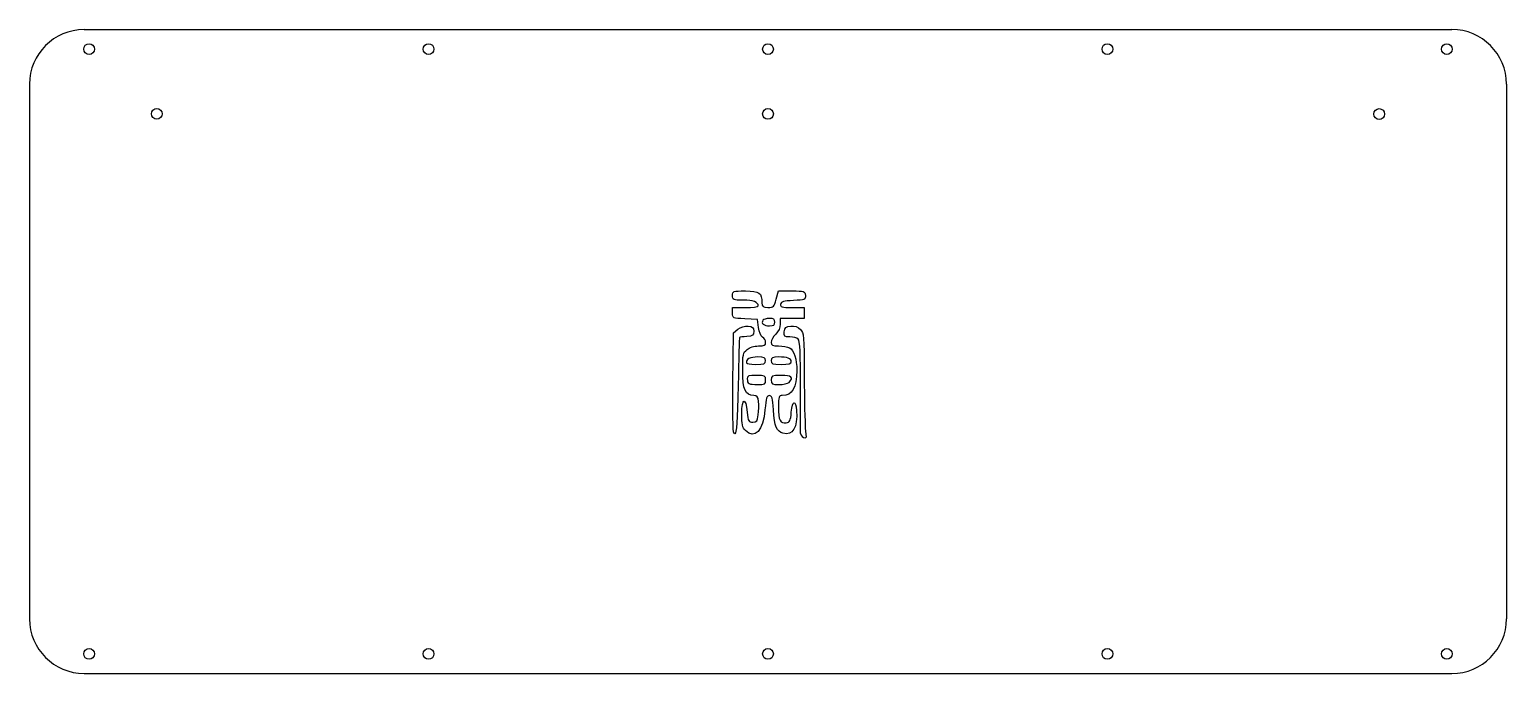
# Model space of a CAD drawing. Header units: millimetres. Extents: x 36 to 338, y -346 to -215.
import ezdxf

# ---------------------------------------------------------------- set-up
doc = ezdxf.new("R2010")
doc.units = ezdxf.units.MM
doc.header["$MEASUREMENT"] = 0
doc.layers.add('Etch', color=5, linetype='Continuous')

msp = doc.modelspace()

# ---------------------------------------------------------------- linework, layer by layer
at = {"linetype": 'Continuous'}
for p, q in [((47.62, -214.89), (327.02, -214.89)), ((36.45, -226.07), (36.45, -335.29)), ((338.2, -226.07), (338.2, -335.29)), ((47.62, -346.46), (327.02, -346.46))]:
    msp.add_line(p, q, dxfattribs=at)
for centre in [(48.62, -218.89), (117.97, -218.89), (187.32, -218.89), (256.67, -218.89), (326.02, -218.89), (48.62, -342.46), (117.97, -342.46), (187.32, -342.46), (256.67, -342.46), (326.02, -342.46)]:
    msp.add_circle(centre, 1.1)
for centre in [(62.45, -232.12), (187.32, -232.14), (312.2, -232.16)]:
    msp.add_circle(centre, 1.1, dxfattribs=at)
for centre, radius, start, end in [((47.62, -226.07), 11.17, 90, 180), ((327.02, -226.07), 11.18, 0, 90), ((47.62, -335.29), 11.17, 180, 270), ((327.02, -335.29), 11.18, 270, 360)]:
    msp.add_arc(centre, radius, start, end, dxfattribs=at)
at = {"layer": 'Etch', "color": 5}
for points in [[(189.01, -269.99), (189.46, -268.3), (192.18, -268.3)], [(180.09, -272.79), (180.09, -271.68), (182.72, -271.68)], [(185.37, -275.75), (185.15, -274.12), (182.62, -274)], [(192.25, -271.68), (194.72, -271.68), (194.72, -273.93), (189.84, -273.93), (189.84, -275.07)], [(180.17, -287.24), (180.28, -276.86), (181.19, -276.13)], [(193.97, -297.41), (193.97, -287.99)], [(194.95, -296.33), (195.09, -298.19)]]:
    msp.add_lwpolyline(points, dxfattribs=at)
at = {"layer": 'Etch', "color": 5, "linetype": 'Continuous'}
for centre, radius, start, end in [((194.96, -297.3), 1, 186.1831, 270.959), ((194.98, -298.19), 0.114, 271.3286, 1.3286)]:
    msp.add_arc(centre, radius, start, end, dxfattribs=at)
at = {"layer": 'Etch', "color": 5}
for points in [[(180.09, -269.24), (180.09, -268.33), (180.17, -268.3), (182.7, -268.3)], [(182.7, -268.3), (185.54, -268.3), (186.09, -268.69), (186.09, -270.72)], [(192.18, -268.3), (194.81, -268.3), (194.9, -268.34), (194.96, -269.22)], [(182.27, -270.18), (180.2, -270.18), (180.09, -270.13), (180.09, -269.24)], [(185.34, -271.38), (185.34, -270.6), (184.25, -270.18), (182.27, -270.18)], [(182.72, -271.68), (184.16, -271.68), (185.34, -271.54), (185.34, -271.38)], [(186.09, -270.72), (186.09, -271.55), (186.25, -271.68), (187.32, -271.68)], [(187.32, -271.68), (188.47, -271.68), (188.59, -271.56), (189.01, -269.99)], [(189.91, -271.02), (189.8, -271.59), (190.1, -271.68), (192.25, -271.68)], [(192.52, -270.26), (190.5, -270.34), (190.01, -270.49), (189.91, -271.02)], [(194.96, -269.22), (195.01, -270.1), (194.9, -270.15), (192.52, -270.26)], [(182.62, -274), (180.09, -273.89), (180.09, -273.89), (180.09, -272.79)], [(186.28, -274.3), (185.88, -274.94), (186.46, -275.43), (187.61, -275.43)], [(187.61, -273.93), (187.01, -273.93), (186.41, -274.1), (186.28, -274.3)], [(188.72, -274.68), (188.72, -274.1), (188.47, -273.93), (187.61, -273.93)], [(181.19, -276.13), (181.76, -275.66), (182.53, -275.43), (183.25, -275.5)], [(183, -277.61), (182.22, -277.67), (181.56, -277.75), (181.51, -277.79)], [(184.4, -276.55), (184.4, -277.37), (184.22, -277.51), (183, -277.61)], [(183.25, -275.5), (184.2, -275.6), (184.4, -275.78), (184.4, -276.55)], [(186.22, -277.74), (185.85, -277.53), (185.5, -276.71), (185.37, -275.75)], [(187.61, -275.43), (188.47, -275.43), (188.72, -275.26), (188.72, -274.68)], [(188.9, -277.15), (188.39, -277.66), (187.97, -278.42), (187.97, -278.82)], [(189.84, -275.07), (189.84, -275.79), (189.49, -276.56), (188.9, -277.15)], [(191.8, -277.68), (190.65, -277.68), (190.55, -277.59), (190.66, -276.65)], [(190.66, -276.65), (190.76, -275.79), (190.98, -275.6), (191.97, -275.5)], [(191.97, -275.5), (192.8, -275.42), (193.41, -275.63), (193.94, -276.16)], [(193.94, -276.16), (194.68, -276.89), (194.72, -277.35), (194.72, -285.65)], [(181.51, -277.79), (181.47, -277.83), (181.34, -282.24), (181.23, -287.58)], [(182.15, -284.54), (182.15, -281.26), (182.22, -280.93), (183.04, -280.27)], [(183.04, -280.27), (183.57, -279.84), (184.5, -279.55), (185.38, -279.55)], [(185.38, -279.55), (186.58, -279.55), (186.84, -279.42), (186.84, -278.82)], [(186.84, -278.82), (186.84, -278.42), (186.56, -277.93), (186.22, -277.74)], [(187.97, -278.82), (187.97, -279.43), (188.23, -279.55), (189.49, -279.55)], [(189.49, -279.55), (190.33, -279.55), (191.32, -279.72), (191.7, -279.92)], [(191.7, -279.92), (192.62, -280.41), (193.22, -282.25), (193.22, -284.62)], [(193.52, -278.13), (193.27, -277.88), (192.5, -277.68), (191.8, -277.68)], [(193.97, -287.99), (193.97, -281.17), (193.84, -278.45), (193.52, -278.13)], [(185.23, -281.8), (183.73, -281.8), (182.72, -282.29), (182.93, -283)], [(182.93, -283), (183.11, -283.17), (183.64, -283.3), (184.78, -283.3)], [(184.78, -283.3), (186.59, -283.3), (186.84, -283.21), (186.84, -282.55)], [(186.84, -282.55), (186.84, -281.92), (186.59, -281.8), (185.23, -281.8)], [(189.43, -281.8), (188.22, -281.8), (187.97, -281.93), (187.97, -282.55)], [(187.97, -282.55), (187.97, -283.21), (188.22, -283.3), (190.03, -283.3)], [(192.09, -282.78), (192.09, -282.11), (191.27, -281.8), (189.43, -281.8)], [(190.03, -283.3), (191.54, -283.3), (192.09, -283.16), (192.09, -282.78)], [(184.42, -289.68), (182.7, -289.68), (182.15, -288.43), (182.15, -284.54)], [(184.97, -285.55), (183.4, -285.55), (183.09, -285.67), (183.09, -286.24)], [(183.09, -286.24), (183.09, -287.25), (183.41, -287.43), (185.22, -287.43)], [(186.84, -286.49), (186.84, -285.62), (186.72, -285.55), (184.97, -285.55)], [(185.22, -287.43), (186.7, -287.43), (186.84, -287.35), (186.84, -286.49)], [(190.03, -285.55), (188.08, -285.55), (187.97, -285.6), (187.97, -286.49)], [(187.97, -286.49), (187.97, -287.34), (188.11, -287.43), (189.58, -287.43)], [(191.64, -286.98), (192.63, -285.99), (192.13, -285.55), (190.03, -285.55)], [(193.22, -284.62), (193.22, -288.02), (192.24, -289.68), (190.24, -289.68)], [(194.72, -285.65), (194.73, -290.44), (194.88, -295.25), (194.95, -296.33)], [(180.54, -297.47), (180.15, -297.6), (180.08, -295.62), (180.17, -287.24)], [(181.23, -287.58), (181.07, -295.07), (180.92, -297.34), (180.54, -297.47)], [(185.39, -290.9), (185.29, -289.93), (185.09, -289.68), (184.42, -289.68)], [(187.59, -289.68), (187.06, -289.68), (186.91, -290.19), (186.71, -292.58)], [(188.44, -292.63), (188.27, -290.17), (188.13, -289.68), (187.59, -289.68)], [(190.24, -289.68), (189.54, -289.68), (189.47, -289.9), (189.47, -292.02)], [(189.58, -287.43), (190.46, -287.43), (191.39, -287.23), (191.64, -286.98)], [(181.97, -293.4), (181.97, -290.15), (182.8, -289.91), (183.09, -293.08)], [(186.71, -292.58), (186.35, -296.83), (184.61, -298.7), (182.74, -296.83)], [(185.34, -293.62), (185.44, -292.79), (185.47, -291.57), (185.39, -290.9)], [(190.38, -297.39), (189.11, -297.07), (188.67, -295.99), (188.44, -292.63)], [(189.47, -292.02), (189.48, -294.77), (189.79, -295.41), (191.01, -295.24)], [(192.09, -293.05), (192.31, -290.64), (192.97, -290.45), (193.15, -292.76)], [(182.74, -296.83), (182.1, -296.19), (181.97, -295.58), (181.97, -293.4)], [(183.09, -293.08), (183.26, -294.95), (183.35, -295.12), (184.22, -295.12)], [(184.22, -295.12), (185.03, -295.12), (185.18, -294.92), (185.34, -293.62)], [(193.15, -292.76), (193.41, -296.22), (192.4, -297.9), (190.38, -297.39)], [(191.01, -295.24), (191.8, -295.13), (191.92, -294.88), (192.09, -293.05)]]:
    msp.add_open_spline(points, degree=3, dxfattribs=at)

doc.saveas('drawing.dxf')
